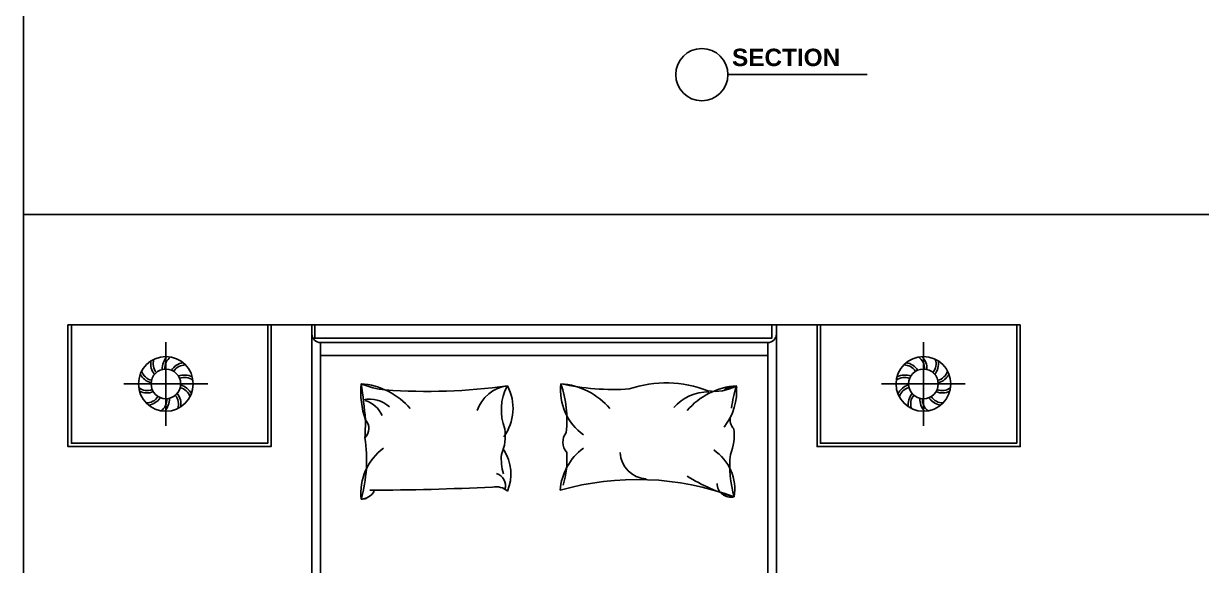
# Model space of a CAD drawing. Header units: inches. Extents: x 3 to 45, y 10.7 to 35.5.
# Drawn here: x 24.325 to 28.382, y 13.705 to 15.571 of the extents above; entities that cross this region are included whole.
import ezdxf

# ---------------------------------------------------------------- set-up
doc = ezdxf.new("R2010")
doc.units = ezdxf.units.IN
doc.header["$MEASUREMENT"] = 0
for name, color, linetype in [('02', 2, 'Continuous'), ('1', 1, 'Continuous'), ('4', 4, 'Continuous'), ('kadrbm', 4, 'Continuous')]:
    doc.layers.add(name, color=color, linetype=linetype)
doc.styles.add('HT', font='swisseb.ttf')

# ---------------------------------------------------------------- blocks, each defined once
blk = doc.blocks.new('kadrbm')
at = {"layer": 'kadrbm', "color": 4}
blk.add_lwpolyline([(20.6631, 0.3257), (20.6631, 24.4603), (0.3369, 24.4603), (0.3369, 0.3257), (20.6631, 0.3257)], dxfattribs=at)

msp = doc.modelspace()

# ---------------------------------------------------------------- linework, layer by layer
at = {"layer": '02'}
for p, q in [((26.751, 15.3952), (27.231, 15.3952)), ((24.815, 14.1858), (24.815, 14.4742)), ((25.3479, 14.4722), (26.8879, 14.4722)), ((27.4241, 14.1858), (27.4241, 14.4742)), ((26.8879, 14.4278), (25.3479, 14.4278)), ((24.6708, 14.33), (24.9592, 14.33)), ((27.5683, 14.33), (27.2799, 14.33))]:
    msp.add_line(p, q, dxfattribs=at)
for points in [[(25.1777, 14.534), (25.1777, 14.114), (24.4777, 14.114), (24.4777, 14.534)], [(25.1657, 14.534), (25.1657, 14.126), (24.4897, 14.126), (24.4897, 14.534)], [(25.3179, 14.534), (25.3179, 12.504), (26.9179, 12.504), (26.9179, 14.534)], [(27.0577, 14.534), (27.0577, 14.114), (27.7577, 14.114), (27.7577, 14.534)], [(27.0697, 14.534), (27.0697, 14.126), (27.7457, 14.126), (27.7457, 14.534)]]:
    msp.add_lwpolyline(points, dxfattribs=at)
msp.add_lwpolyline([(25.5706, 14.3095, 0.053404), (25.9912, 14.3238, 0.040654)], format="xyb", dxfattribs=at)
for centre, radius in [((26.661, 15.3952), 0.09), ((24.815, 14.33), 0.0942), ((27.4241, 14.33), 0.0942), ((24.815, 14.33), 0.051), ((27.4241, 14.33), 0.051)]:
    msp.add_circle(centre, radius, dxfattribs=at)
for centre, radius, start, end in [((25.3479, 14.5022), 0.03, 180, 270), ((26.8879, 14.5022), 0.03, 270, 0), ((24.8233, 14.4005), 0.0605, 172.17, 218.4897), ((24.8174, 14.3992), 0.0462, 160.3002, 220.538), ((24.8632, 14.3822), 0.0605, 136.17, 182.4897), ((24.8576, 14.3846), 0.0462, 124.3002, 184.538), ((24.8846, 14.3438), 0.0605, 100.17, 146.4897), ((27.3544, 14.3438), 0.0605, 33.5103, 79.83), ((27.3814, 14.3846), 0.0462, 355.462, 55.6998), ((27.3759, 14.3822), 0.0605, 357.5103, 43.83), ((27.4217, 14.3992), 0.0462, 319.462, 19.6998), ((27.4158, 14.4005), 0.0605, 321.5103, 7.83), ((24.7802, 14.392), 0.0605, 208.17, 254.4897), ((24.7762, 14.3874), 0.0462, 196.3002, 256.538), ((24.8816, 14.3491), 0.0462, 88.3002, 148.538), ((27.3575, 14.3491), 0.0462, 31.462, 91.6998), ((27.4628, 14.3874), 0.0462, 283.462, 343.6998), ((27.4588, 14.392), 0.0605, 285.5103, 331.83), ((24.8795, 14.3002), 0.0605, 64.17, 110.4897), ((24.8801, 14.3063), 0.0462, 52.3002, 112.538), ((24.8497, 14.268), 0.0605, 28.17, 74.4897), ((25.7947, 14.3052), 0.3085, 175.3048, 198.6942), ((23.8719, 14.0691), 1.6364, 4.8098, 9.1892), ((25.6, 14.6028), 0.2948, 247.5178, 264.267), ((25.4702, 14.0861), 0.245, 40.4189, 85.9871), ((26.0085, 14.1963), 0.1286, 97.7032, 160.9775), ((26.147, 14.2402), 0.1767, 151.7736, 201.6983), ((25.8452, 14.2457), 0.1656, 323.7389, 28.1269), ((26.3687, 14.3105), 0.1943, 174.11, 233.4289), ((26.3571, 15.1671), 0.8561, 257.7438, 273.6284), ((26.1582, 14.0861), 0.245, 40.4189, 85.9871), ((25.8181, 14.2061), 0.3783, 353.4947, 19.1867), ((26.5374, 13.946), 0.3878, 68.2026, 108.9817), ((26.797, 14.0794), 0.245, 94.0129, 139.5811), ((26.7043, 14.4606), 0.1563, 261.5958, 298.9092), ((26.5865, 14.3039), 0.1943, 320.9404, 5.89), ((27.2758, 14.1779), 0.517, 163.6046, 172.3273), ((27.359, 14.3063), 0.0462, 67.462, 127.6998), ((27.3596, 14.3002), 0.0605, 69.5103, 115.83), ((27.3894, 14.268), 0.0605, 105.5103, 151.83), ((24.7499, 14.3537), 0.0462, 232.3002, 292.538), ((24.7504, 14.3597), 0.0605, 244.17, 290.4897), ((24.7483, 14.3109), 0.0462, 268.3002, 328.538), ((24.7453, 14.3161), 0.0605, 280.17, 326.4897), ((24.7667, 14.2778), 0.0605, 316.17, 2.4897), ((24.8125, 14.2607), 0.0462, 340.3002, 40.538), ((24.8066, 14.2594), 0.0605, 352.17, 38.4897), ((24.8537, 14.2725), 0.0462, 16.3002, 76.538), ((26.6822, 14.146), 0.1564, 88.9577, 139.0518), ((26.7695, 14.2714), 0.049, 72.9226, 134.4009), ((27.3854, 14.2725), 0.0462, 103.462, 163.6998), ((27.4324, 14.2594), 0.0605, 141.5103, 187.83), ((27.4265, 14.2607), 0.0462, 139.462, 199.6998), ((27.4723, 14.2778), 0.0605, 177.5103, 223.83), ((27.4938, 14.3161), 0.0605, 213.5103, 259.83), ((27.4907, 14.3109), 0.0462, 211.462, 271.6998), ((27.4886, 14.3597), 0.0605, 249.5103, 295.83), ((27.4892, 14.3537), 0.0462, 247.462, 307.6998), ((24.7723, 14.2754), 0.0462, 304.3002, 4.538), ((25.5159, 14.1747), 0.103, 47.4509, 101.7793), ((25.4728, 14.1823), 0.0952, 23.8756, 72.1383), ((27.4668, 14.2754), 0.0462, 175.462, 235.6998), ((25.4695, 14.1764), 0.0446, 314.4736, 42.1713), ((23.1414, 14.2521), 2.3618, 357.3905, 358.8876), ((26.8047, 14.2063), 0.0459, 165.3506, 223.2684), ((25.8161, 14.1528), 0.1681, 337.017, 7.5368), ((26.2371, 14.1296), 0.0547, 142.0833, 220.902), ((26.6047, 14.1528), 0.1681, 337.017, 7.5368), ((25.0109, 14.0695), 0.4956, 344.0243, 8.7071), ((25.6806, 13.9531), 0.1943, 126.5711, 185.89), ((26.1536, 14.0719), 0.1834, 175.2233, 196.23), ((25.8511, 14.0195), 0.1523, 337.4467, 33.0478), ((26.376, 13.9465), 0.204, 127.1197, 175.09), ((25.8665, 14.0734), 0.3299, 343.7954, 3.5554), ((26.4745, 14.0981), 0.095, 182.63, 266.884), ((26.6094, 13.966), 0.1651, 351.2621, 55.7572), ((27.1318, 14.0469), 0.3745, 173.8296, 196.4356), ((25.9408, 13.98), 0.0437, 343.3521, 73.2995), ((26.4376, 13.0379), 0.9631, 69.6507, 105.9631), ((26.9449, 14.5545), 0.6373, 238.3499, 254.3137), ((25.4839, 13.99), 0.057, 273.4709, 328.5412), ((25.4788, 23.8221), 9.8583, 270.22759, 272.68343), ((25.9522, 13.9155), 0.0603, 49.0991, 101.3702), ((26.7612, 13.9874), 0.0478, 179.7727, 283.8018), ((25.4702, 14.1775), 0.245, 274.0129, 278.3417)]:
    msp.add_arc(centre, radius, start, end, dxfattribs=at)
at = {"layer": '1'}
msp.add_line((24.4777, 14.534), (27.7577, 14.534), dxfattribs=at)
at = {"layer": '4'}
msp.add_line((24.3249, 14.9136), (44.6511, 14.9136), dxfattribs=at)
msp.add_lwpolyline([(26.9017, 14.534), (26.9017, 14.4871), (25.3279, 14.4871), (25.3279, 14.534)], dxfattribs=at)
msp.add_lwpolyline([(25.3479, 14.4722), (25.3479, 12.584, 0.414214), (25.3979, 12.534), (26.8379, 12.534, 0.414214), (26.8879, 12.584), (26.8879, 14.4722)], format="xyb", dxfattribs=at)

# ---------------------------------------------------------------- block references
at = {"layer": 'kadrbm'}
msp.add_blockref('kadrbm', (23.988, 10.7349), dxfattribs=at)

# ---------------------------------------------------------------- texts
at = {"layer": '02', "style": 'HT'}
msp.add_text('SECTION', height=0.06, dxfattribs=at).set_placement((26.7649, 15.4246))

doc.saveas('drawing.dxf')
